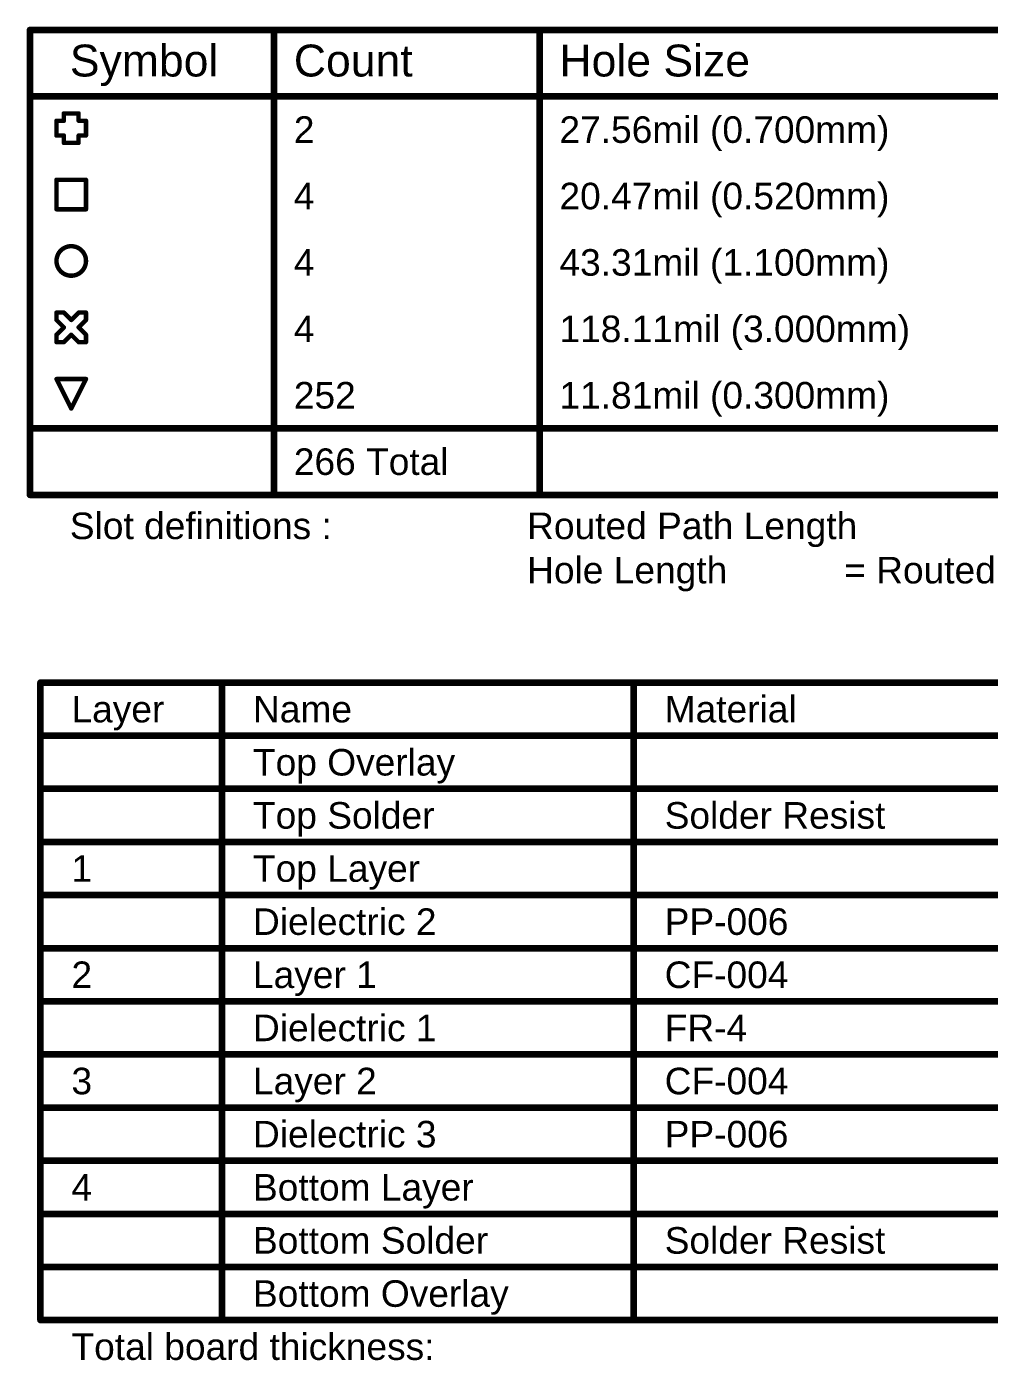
# Model space of a CAD drawing. Header units: inches. Extents: x -6 to 385, y -2 to 98.
# Drawn here: x 116.6 to 171.8, y 21.6 to 98.1 of the extents above; entities that cross this region are included whole.
import ezdxf

# ---------------------------------------------------------------- set-up
doc = ezdxf.new("R2010")
doc.units = ezdxf.units.IN
doc.layers.add('Dimensions', color=6, linetype='Continuous')
doc.layers.add('Drill Drawing', color=1, linetype='Continuous')
doc.styles.add('Arial', font='', dxfattribs={"height": 0.2})
doc.styles.get('Arial').set_extended_font_data('Arial')

msp = doc.modelspace()

# ---------------------------------------------------------------- linework, layer by layer
at = {"layer": 'Dimensions'}
for points in [[(117.378, 60.452, 0.381, 0.381, 0), (232.664, 60.452, 0.381, 0.381, 0)], [(117.378, 23.876, 0.381, 0.381, 0), (117.378, 60.452, 0.381, 0.381, 0)], [(127.79, 23.876, 0.381, 0.381, 0), (127.79, 60.452, 0.381, 0.381, 0)], [(151.406, 23.876, 0.381, 0.381, 0), (151.406, 60.452, 0.381, 0.381, 0)], [(117.378, 57.404, 0.381, 0.381, 0), (232.664, 57.404, 0.381, 0.381, 0)], [(117.378, 54.356, 0.381, 0.381, 0), (127.79, 54.356, 0.381, 0.381, 0)], [(127.79, 54.356, 0.381, 0.381, 0), (151.406, 54.356, 0.381, 0.381, 0)], [(151.406, 54.356, 0.381, 0.381, 0), (173.244, 54.356, 0.381, 0.381, 0)], [(117.378, 51.308, 0.381, 0.381, 0), (127.79, 51.308, 0.381, 0.381, 0)], [(127.79, 51.308, 0.381, 0.381, 0), (151.406, 51.308, 0.381, 0.381, 0)], [(151.406, 51.308, 0.381, 0.381, 0), (173.244, 51.308, 0.381, 0.381, 0)], [(117.378, 48.26, 0.381, 0.381, 0), (127.79, 48.26, 0.381, 0.381, 0)], [(127.79, 48.26, 0.381, 0.381, 0), (151.406, 48.26, 0.381, 0.381, 0)], [(151.406, 48.26, 0.381, 0.381, 0), (173.244, 48.26, 0.381, 0.381, 0)], [(117.378, 45.212, 0.381, 0.381, 0), (127.79, 45.212, 0.381, 0.381, 0)], [(127.79, 45.212, 0.381, 0.381, 0), (151.406, 45.212, 0.381, 0.381, 0)], [(151.406, 45.212, 0.381, 0.381, 0), (173.244, 45.212, 0.381, 0.381, 0)], [(117.378, 42.164, 0.381, 0.381, 0), (127.79, 42.164, 0.381, 0.381, 0)], [(127.79, 42.164, 0.381, 0.381, 0), (151.406, 42.164, 0.381, 0.381, 0)], [(151.406, 42.164, 0.381, 0.381, 0), (173.244, 42.164, 0.381, 0.381, 0)], [(117.378, 39.116, 0.381, 0.381, 0), (127.79, 39.116, 0.381, 0.381, 0)], [(127.79, 39.116, 0.381, 0.381, 0), (151.406, 39.116, 0.381, 0.381, 0)], [(151.406, 39.116, 0.381, 0.381, 0), (173.244, 39.116, 0.381, 0.381, 0)], [(117.378, 36.068, 0.381, 0.381, 0), (127.79, 36.068, 0.381, 0.381, 0)], [(127.79, 36.068, 0.381, 0.381, 0), (151.406, 36.068, 0.381, 0.381, 0)], [(151.406, 36.068, 0.381, 0.381, 0), (173.244, 36.068, 0.381, 0.381, 0)], [(117.378, 33.02, 0.381, 0.381, 0), (127.79, 33.02, 0.381, 0.381, 0)], [(127.79, 33.02, 0.381, 0.381, 0), (151.406, 33.02, 0.381, 0.381, 0)], [(151.406, 33.02, 0.381, 0.381, 0), (173.244, 33.02, 0.381, 0.381, 0)], [(117.378, 29.972, 0.381, 0.381, 0), (127.79, 29.972, 0.381, 0.381, 0)], [(127.79, 29.972, 0.381, 0.381, 0), (151.406, 29.972, 0.381, 0.381, 0)], [(151.406, 29.972, 0.381, 0.381, 0), (173.244, 29.972, 0.381, 0.381, 0)], [(117.378, 26.924, 0.381, 0.381, 0), (127.79, 26.924, 0.381, 0.381, 0)], [(127.79, 26.924, 0.381, 0.381, 0), (151.406, 26.924, 0.381, 0.381, 0)], [(151.406, 26.924, 0.381, 0.381, 0), (173.244, 26.924, 0.381, 0.381, 0)], [(117.378, 23.876, 0.381, 0.381, 0), (127.79, 23.876, 0.381, 0.381, 0)], [(127.79, 23.876, 0.381, 0.381, 0), (151.406, 23.876, 0.381, 0.381, 0)], [(151.406, 23.876, 0.381, 0.381, 0), (173.244, 23.876, 0.381, 0.381, 0)]]:
    msp.add_lwpolyline(points, format="xyseb", dxfattribs=at)
for points in [[(117.283, 60.452, 0.191, 0.191, 1), (117.474, 60.452, 0.191, 0.191, 1)], [(117.283, 60.452, 0.191, 0.191, 1), (117.474, 60.452, 0.191, 0.191, 1)], [(127.695, 60.452, 0.191, 0.191, 1), (127.885, 60.452, 0.191, 0.191, 1)], [(151.31, 60.452, 0.191, 0.191, 1), (151.501, 60.452, 0.191, 0.191, 1)], [(117.283, 57.404, 0.191, 0.191, 1), (117.474, 57.404, 0.191, 0.191, 1)], [(117.283, 54.356, 0.191, 0.191, 1), (117.474, 54.356, 0.191, 0.191, 1)], [(127.695, 54.356, 0.191, 0.191, 1), (127.885, 54.356, 0.191, 0.191, 1)], [(127.695, 54.356, 0.191, 0.191, 1), (127.885, 54.356, 0.191, 0.191, 1)], [(151.31, 54.356, 0.191, 0.191, 1), (151.501, 54.356, 0.191, 0.191, 1)], [(151.31, 54.356, 0.191, 0.191, 1), (151.501, 54.356, 0.191, 0.191, 1)], [(117.283, 51.308, 0.191, 0.191, 1), (117.474, 51.308, 0.191, 0.191, 1)], [(127.695, 51.308, 0.191, 0.191, 1), (127.885, 51.308, 0.191, 0.191, 1)], [(127.695, 51.308, 0.191, 0.191, 1), (127.885, 51.308, 0.191, 0.191, 1)], [(151.31, 51.308, 0.191, 0.191, 1), (151.501, 51.308, 0.191, 0.191, 1)], [(151.31, 51.308, 0.191, 0.191, 1), (151.501, 51.308, 0.191, 0.191, 1)], [(117.283, 48.26, 0.191, 0.191, 1), (117.474, 48.26, 0.191, 0.191, 1)], [(127.695, 48.26, 0.191, 0.191, 1), (127.885, 48.26, 0.191, 0.191, 1)], [(127.695, 48.26, 0.191, 0.191, 1), (127.885, 48.26, 0.191, 0.191, 1)], [(151.31, 48.26, 0.191, 0.191, 1), (151.501, 48.26, 0.191, 0.191, 1)], [(151.31, 48.26, 0.191, 0.191, 1), (151.501, 48.26, 0.191, 0.191, 1)], [(117.283, 45.212, 0.191, 0.191, 1), (117.474, 45.212, 0.191, 0.191, 1)], [(127.695, 45.212, 0.191, 0.191, 1), (127.885, 45.212, 0.191, 0.191, 1)], [(127.695, 45.212, 0.191, 0.191, 1), (127.885, 45.212, 0.191, 0.191, 1)], [(151.31, 45.212, 0.191, 0.191, 1), (151.501, 45.212, 0.191, 0.191, 1)], [(151.31, 45.212, 0.191, 0.191, 1), (151.501, 45.212, 0.191, 0.191, 1)], [(117.283, 42.164, 0.191, 0.191, 1), (117.474, 42.164, 0.191, 0.191, 1)], [(127.695, 42.164, 0.191, 0.191, 1), (127.885, 42.164, 0.191, 0.191, 1)], [(127.695, 42.164, 0.191, 0.191, 1), (127.885, 42.164, 0.191, 0.191, 1)], [(151.31, 42.164, 0.191, 0.191, 1), (151.501, 42.164, 0.191, 0.191, 1)], [(151.31, 42.164, 0.191, 0.191, 1), (151.501, 42.164, 0.191, 0.191, 1)], [(117.283, 39.116, 0.191, 0.191, 1), (117.474, 39.116, 0.191, 0.191, 1)], [(127.695, 39.116, 0.191, 0.191, 1), (127.885, 39.116, 0.191, 0.191, 1)], [(127.695, 39.116, 0.191, 0.191, 1), (127.885, 39.116, 0.191, 0.191, 1)], [(151.31, 39.116, 0.191, 0.191, 1), (151.501, 39.116, 0.191, 0.191, 1)], [(151.31, 39.116, 0.191, 0.191, 1), (151.501, 39.116, 0.191, 0.191, 1)], [(117.283, 36.068, 0.191, 0.191, 1), (117.474, 36.068, 0.191, 0.191, 1)], [(127.695, 36.068, 0.191, 0.191, 1), (127.885, 36.068, 0.191, 0.191, 1)], [(127.695, 36.068, 0.191, 0.191, 1), (127.885, 36.068, 0.191, 0.191, 1)], [(151.31, 36.068, 0.191, 0.191, 1), (151.501, 36.068, 0.191, 0.191, 1)], [(151.31, 36.068, 0.191, 0.191, 1), (151.501, 36.068, 0.191, 0.191, 1)], [(117.283, 33.02, 0.191, 0.191, 1), (117.474, 33.02, 0.191, 0.191, 1)], [(127.695, 33.02, 0.191, 0.191, 1), (127.885, 33.02, 0.191, 0.191, 1)], [(127.695, 33.02, 0.191, 0.191, 1), (127.885, 33.02, 0.191, 0.191, 1)], [(151.31, 33.02, 0.191, 0.191, 1), (151.501, 33.02, 0.191, 0.191, 1)], [(151.31, 33.02, 0.191, 0.191, 1), (151.501, 33.02, 0.191, 0.191, 1)], [(117.283, 29.972, 0.191, 0.191, 1), (117.474, 29.972, 0.191, 0.191, 1)], [(127.695, 29.972, 0.191, 0.191, 1), (127.885, 29.972, 0.191, 0.191, 1)], [(127.695, 29.972, 0.191, 0.191, 1), (127.885, 29.972, 0.191, 0.191, 1)], [(151.31, 29.972, 0.191, 0.191, 1), (151.501, 29.972, 0.191, 0.191, 1)], [(151.31, 29.972, 0.191, 0.191, 1), (151.501, 29.972, 0.191, 0.191, 1)], [(117.283, 26.924, 0.191, 0.191, 1), (117.474, 26.924, 0.191, 0.191, 1)], [(127.695, 26.924, 0.191, 0.191, 1), (127.885, 26.924, 0.191, 0.191, 1)], [(127.695, 26.924, 0.191, 0.191, 1), (127.885, 26.924, 0.191, 0.191, 1)], [(151.31, 26.924, 0.191, 0.191, 1), (151.501, 26.924, 0.191, 0.191, 1)], [(151.31, 26.924, 0.191, 0.191, 1), (151.501, 26.924, 0.191, 0.191, 1)], [(117.283, 23.876, 0.191, 0.191, 1), (117.474, 23.876, 0.191, 0.191, 1)], [(117.283, 23.876, 0.191, 0.191, 1), (117.474, 23.876, 0.191, 0.191, 1)], [(127.695, 23.876, 0.191, 0.191, 1), (127.885, 23.876, 0.191, 0.191, 1)], [(127.695, 23.876, 0.191, 0.191, 1), (127.885, 23.876, 0.191, 0.191, 1)], [(127.695, 23.876, 0.191, 0.191, 1), (127.885, 23.876, 0.191, 0.191, 1)], [(151.31, 23.876, 0.191, 0.191, 1), (151.501, 23.876, 0.191, 0.191, 1)], [(151.31, 23.876, 0.191, 0.191, 1), (151.501, 23.876, 0.191, 0.191, 1)], [(151.31, 23.876, 0.191, 0.191, 1), (151.501, 23.876, 0.191, 0.191, 1)]]:
    msp.add_lwpolyline(points, format="xyseb", close=True, dxfattribs=at)
at = {"layer": 'Drill Drawing'}
for points in [[(116.776, 97.89, 0.381, 0.381, 0), (385.028, 97.89, 0.381, 0.381, 0)], [(116.776, 71.22, 0.381, 0.381, 0), (116.776, 97.89, 0.381, 0.381, 0)], [(130.769, 71.22, 0.381, 0.381, 0), (130.769, 97.89, 0.381, 0.381, 0)], [(146.005, 71.22, 0.381, 0.381, 0), (146.005, 97.89, 0.381, 0.381, 0)], [(116.776, 94.08, 0.381, 0.381, 0), (385.028, 94.08, 0.381, 0.381, 0)], [(118.295, 91.836, 0.254, 0.254, 0), (118.295, 92.683, 0.254, 0.254, 0)], [(118.295, 92.683, 0.254, 0.254, 0), (118.719, 92.683, 0.254, 0.254, 0)], [(118.719, 92.683, 0.254, 0.254, 0), (118.719, 93.106, 0.254, 0.254, 0)], [(118.719, 93.106, 0.254, 0.254, 0), (119.565, 93.106, 0.254, 0.254, 0)], [(119.565, 92.683, 0.254, 0.254, 0), (119.565, 93.106, 0.254, 0.254, 0)], [(119.565, 92.683, 0.254, 0.254, 0), (119.989, 92.683, 0.254, 0.254, 0)], [(119.989, 91.836, 0.254, 0.254, 0), (119.989, 92.683, 0.254, 0.254, 0)], [(118.295, 91.836, 0.254, 0.254, 0), (118.719, 91.836, 0.254, 0.254, 0)], [(118.719, 91.413, 0.254, 0.254, 0), (118.719, 91.836, 0.254, 0.254, 0)], [(119.565, 91.836, 0.254, 0.254, 0), (119.989, 91.836, 0.254, 0.254, 0)], [(119.565, 91.413, 0.254, 0.254, 0), (119.565, 91.836, 0.254, 0.254, 0)], [(118.719, 91.413, 0.254, 0.254, 0), (119.565, 91.413, 0.254, 0.254, 0)], [(118.295, 89.296, 0.254, 0.254, 0), (119.989, 89.296, 0.254, 0.254, 0)], [(118.295, 87.603, 0.254, 0.254, 0), (118.295, 89.296, 0.254, 0.254, 0)], [(119.989, 87.603, 0.254, 0.254, 0), (119.989, 89.296, 0.254, 0.254, 0)], [(118.295, 87.603, 0.254, 0.254, 0), (119.989, 87.603, 0.254, 0.254, 0)], [(118.295, 81.253, 0.254, 0.254, 0), (118.295, 81.676, 0.254, 0.254, 0)], [(118.295, 81.676, 0.254, 0.254, 0), (118.719, 81.676, 0.254, 0.254, 0)], [(118.295, 81.253, 0.254, 0.254, 0), (118.719, 80.83, 0.254, 0.254, 0)], [(118.719, 81.676, 0.254, 0.254, 0), (119.142, 81.253, 0.254, 0.254, 0)], [(119.142, 81.253, 0.254, 0.254, 0), (119.565, 81.676, 0.254, 0.254, 0)], [(119.565, 81.676, 0.254, 0.254, 0), (119.989, 81.676, 0.254, 0.254, 0)], [(119.565, 80.83, 0.254, 0.254, 0), (119.989, 81.253, 0.254, 0.254, 0)], [(119.989, 81.253, 0.254, 0.254, 0), (119.989, 81.676, 0.254, 0.254, 0)], [(118.295, 80.406, 0.254, 0.254, 0), (118.719, 80.83, 0.254, 0.254, 0)], [(118.295, 79.983, 0.254, 0.254, 0), (118.295, 80.406, 0.254, 0.254, 0)], [(118.719, 79.983, 0.254, 0.254, 0), (119.142, 80.406, 0.254, 0.254, 0)], [(119.142, 80.406, 0.254, 0.254, 0), (119.565, 79.983, 0.254, 0.254, 0)], [(119.565, 80.83, 0.254, 0.254, 0), (119.989, 80.406, 0.254, 0.254, 0)], [(119.989, 79.983, 0.254, 0.254, 0), (119.989, 80.406, 0.254, 0.254, 0)], [(118.295, 79.983, 0.254, 0.254, 0), (118.719, 79.983, 0.254, 0.254, 0)], [(119.565, 79.983, 0.254, 0.254, 0), (119.989, 79.983, 0.254, 0.254, 0)], [(118.295, 77.866, 0.254, 0.254, 0), (119.989, 77.866, 0.254, 0.254, 0)], [(118.295, 77.866, 0.254, 0.254, 0), (119.142, 76.173, 0.254, 0.254, 0)], [(119.142, 76.173, 0.254, 0.254, 0), (119.989, 77.866, 0.254, 0.254, 0)], [(116.776, 75.03, 0.381, 0.381, 0), (385.028, 75.03, 0.381, 0.381, 0)], [(116.776, 71.22, 0.381, 0.381, 0), (385.028, 71.22, 0.381, 0.381, 0)]]:
    msp.add_lwpolyline(points, format="xyseb", dxfattribs=at)
for points in [[(116.681, 97.89, 0.191, 0.191, 1), (116.872, 97.89, 0.191, 0.191, 1)], [(116.681, 97.89, 0.191, 0.191, 1), (116.872, 97.89, 0.191, 0.191, 1)], [(130.673, 97.89, 0.191, 0.191, 1), (130.864, 97.89, 0.191, 0.191, 1)], [(145.909, 97.89, 0.191, 0.191, 1), (146.1, 97.89, 0.191, 0.191, 1)], [(116.681, 94.08, 0.191, 0.191, 1), (116.872, 94.08, 0.191, 0.191, 1)], [(118.232, 92.683, 0.127, 0.127, 1), (118.359, 92.683, 0.127, 0.127, 1)], [(118.232, 92.683, 0.127, 0.127, 1), (118.359, 92.683, 0.127, 0.127, 1)], [(118.655, 93.106, 0.127, 0.127, 1), (118.782, 93.106, 0.127, 0.127, 1)], [(118.655, 93.106, 0.127, 0.127, 1), (118.782, 93.106, 0.127, 0.127, 1)], [(118.655, 92.683, 0.127, 0.127, 1), (118.782, 92.683, 0.127, 0.127, 1)], [(118.655, 92.683, 0.127, 0.127, 1), (118.782, 92.683, 0.127, 0.127, 1)], [(119.502, 93.106, 0.127, 0.127, 1), (119.629, 93.106, 0.127, 0.127, 1)], [(119.502, 93.106, 0.127, 0.127, 1), (119.629, 93.106, 0.127, 0.127, 1)], [(119.502, 92.683, 0.127, 0.127, 1), (119.629, 92.683, 0.127, 0.127, 1)], [(119.502, 92.683, 0.127, 0.127, 1), (119.629, 92.683, 0.127, 0.127, 1)], [(119.925, 92.683, 0.127, 0.127, 1), (120.052, 92.683, 0.127, 0.127, 1)], [(119.925, 92.683, 0.127, 0.127, 1), (120.052, 92.683, 0.127, 0.127, 1)], [(118.232, 91.836, 0.127, 0.127, 1), (118.359, 91.836, 0.127, 0.127, 1)], [(118.232, 91.836, 0.127, 0.127, 1), (118.359, 91.836, 0.127, 0.127, 1)], [(118.655, 91.836, 0.127, 0.127, 1), (118.782, 91.836, 0.127, 0.127, 1)], [(118.655, 91.836, 0.127, 0.127, 1), (118.782, 91.836, 0.127, 0.127, 1)], [(119.502, 91.836, 0.127, 0.127, 1), (119.629, 91.836, 0.127, 0.127, 1)], [(119.502, 91.836, 0.127, 0.127, 1), (119.629, 91.836, 0.127, 0.127, 1)], [(119.925, 91.836, 0.127, 0.127, 1), (120.052, 91.836, 0.127, 0.127, 1)], [(119.925, 91.836, 0.127, 0.127, 1), (120.052, 91.836, 0.127, 0.127, 1)], [(118.655, 91.413, 0.127, 0.127, 1), (118.782, 91.413, 0.127, 0.127, 1)], [(118.655, 91.413, 0.127, 0.127, 1), (118.782, 91.413, 0.127, 0.127, 1)], [(119.502, 91.413, 0.127, 0.127, 1), (119.629, 91.413, 0.127, 0.127, 1)], [(119.502, 91.413, 0.127, 0.127, 1), (119.629, 91.413, 0.127, 0.127, 1)], [(118.232, 89.296, 0.127, 0.127, 1), (118.359, 89.296, 0.127, 0.127, 1)], [(118.232, 89.296, 0.127, 0.127, 1), (118.359, 89.296, 0.127, 0.127, 1)], [(119.925, 89.296, 0.127, 0.127, 1), (120.052, 89.296, 0.127, 0.127, 1)], [(119.925, 89.296, 0.127, 0.127, 1), (120.052, 89.296, 0.127, 0.127, 1)], [(118.232, 87.603, 0.127, 0.127, 1), (118.359, 87.603, 0.127, 0.127, 1)], [(118.232, 87.603, 0.127, 0.127, 1), (118.359, 87.603, 0.127, 0.127, 1)], [(119.925, 87.603, 0.127, 0.127, 1), (120.052, 87.603, 0.127, 0.127, 1)], [(119.925, 87.603, 0.127, 0.127, 1), (120.052, 87.603, 0.127, 0.127, 1)], [(119.989, 84.64, 0.254, 0.254, 1), (118.295, 84.64, 0.254, 0.254, 1)], [(118.232, 84.64, 0.127, 0.127, 1), (118.359, 84.64, 0.127, 0.127, 1)], [(119.925, 84.64, 0.127, 0.127, 1), (120.052, 84.64, 0.127, 0.127, 1)], [(118.232, 81.676, 0.127, 0.127, 1), (118.359, 81.676, 0.127, 0.127, 1)], [(118.232, 81.676, 0.127, 0.127, 1), (118.359, 81.676, 0.127, 0.127, 1)], [(118.232, 81.253, 0.127, 0.127, 1), (118.359, 81.253, 0.127, 0.127, 1)], [(118.232, 81.253, 0.127, 0.127, 1), (118.359, 81.253, 0.127, 0.127, 1)], [(118.655, 81.676, 0.127, 0.127, 1), (118.782, 81.676, 0.127, 0.127, 1)], [(118.655, 81.676, 0.127, 0.127, 1), (118.782, 81.676, 0.127, 0.127, 1)], [(119.078, 81.253, 0.127, 0.127, 1), (119.205, 81.253, 0.127, 0.127, 1)], [(119.078, 81.253, 0.127, 0.127, 1), (119.205, 81.253, 0.127, 0.127, 1)], [(119.502, 81.676, 0.127, 0.127, 1), (119.629, 81.676, 0.127, 0.127, 1)], [(119.502, 81.676, 0.127, 0.127, 1), (119.629, 81.676, 0.127, 0.127, 1)], [(119.925, 81.676, 0.127, 0.127, 1), (120.052, 81.676, 0.127, 0.127, 1)], [(119.925, 81.676, 0.127, 0.127, 1), (120.052, 81.676, 0.127, 0.127, 1)], [(119.925, 81.253, 0.127, 0.127, 1), (120.052, 81.253, 0.127, 0.127, 1)], [(119.925, 81.253, 0.127, 0.127, 1), (120.052, 81.253, 0.127, 0.127, 1)], [(118.232, 80.406, 0.127, 0.127, 1), (118.359, 80.406, 0.127, 0.127, 1)], [(118.232, 80.406, 0.127, 0.127, 1), (118.359, 80.406, 0.127, 0.127, 1)], [(118.655, 80.83, 0.127, 0.127, 1), (118.782, 80.83, 0.127, 0.127, 1)], [(118.655, 80.83, 0.127, 0.127, 1), (118.782, 80.83, 0.127, 0.127, 1)], [(119.078, 80.406, 0.127, 0.127, 1), (119.205, 80.406, 0.127, 0.127, 1)], [(119.078, 80.406, 0.127, 0.127, 1), (119.205, 80.406, 0.127, 0.127, 1)], [(119.502, 80.83, 0.127, 0.127, 1), (119.629, 80.83, 0.127, 0.127, 1)], [(119.502, 80.83, 0.127, 0.127, 1), (119.629, 80.83, 0.127, 0.127, 1)], [(119.925, 80.406, 0.127, 0.127, 1), (120.052, 80.406, 0.127, 0.127, 1)], [(119.925, 80.406, 0.127, 0.127, 1), (120.052, 80.406, 0.127, 0.127, 1)], [(118.232, 79.983, 0.127, 0.127, 1), (118.359, 79.983, 0.127, 0.127, 1)], [(118.232, 79.983, 0.127, 0.127, 1), (118.359, 79.983, 0.127, 0.127, 1)], [(118.655, 79.983, 0.127, 0.127, 1), (118.782, 79.983, 0.127, 0.127, 1)], [(118.655, 79.983, 0.127, 0.127, 1), (118.782, 79.983, 0.127, 0.127, 1)], [(119.502, 79.983, 0.127, 0.127, 1), (119.629, 79.983, 0.127, 0.127, 1)], [(119.502, 79.983, 0.127, 0.127, 1), (119.629, 79.983, 0.127, 0.127, 1)], [(119.925, 79.983, 0.127, 0.127, 1), (120.052, 79.983, 0.127, 0.127, 1)], [(119.925, 79.983, 0.127, 0.127, 1), (120.052, 79.983, 0.127, 0.127, 1)], [(118.232, 77.866, 0.127, 0.127, 1), (118.359, 77.866, 0.127, 0.127, 1)], [(118.232, 77.866, 0.127, 0.127, 1), (118.359, 77.866, 0.127, 0.127, 1)], [(119.925, 77.866, 0.127, 0.127, 1), (120.052, 77.866, 0.127, 0.127, 1)], [(119.925, 77.866, 0.127, 0.127, 1), (120.052, 77.866, 0.127, 0.127, 1)], [(119.078, 76.173, 0.127, 0.127, 1), (119.205, 76.173, 0.127, 0.127, 1)], [(119.078, 76.173, 0.127, 0.127, 1), (119.205, 76.173, 0.127, 0.127, 1)], [(116.681, 75.03, 0.191, 0.191, 1), (116.872, 75.03, 0.191, 0.191, 1)], [(116.681, 71.22, 0.191, 0.191, 1), (116.872, 71.22, 0.191, 0.191, 1)], [(116.681, 71.22, 0.191, 0.191, 1), (116.872, 71.22, 0.191, 0.191, 1)], [(130.673, 71.22, 0.191, 0.191, 1), (130.864, 71.22, 0.191, 0.191, 1)], [(145.909, 71.22, 0.191, 0.191, 1), (146.1, 71.22, 0.191, 0.191, 1)]]:
    msp.add_lwpolyline(points, format="xyseb", close=True, dxfattribs=at)

# ---------------------------------------------------------------- texts
at = {"layer": 'Dimensions', "style": 'Arial'}
for s, p in [('Layer', (119.156, 58.166)), ('Name', (129.568, 58.166)), ('Material', (153.184, 58.166)), ('Top Overlay', (129.568, 55.118)), ('Top Solder', (129.568, 52.07)), ('Solder Resist', (153.184, 52.07)), ('1', (119.156, 49.022)), ('Top Layer', (129.568, 49.022)), ('Dielectric 2', (129.568, 45.974)), ('PP-006', (153.184, 45.974)), ('2', (119.156, 42.926)), ('Layer 1', (129.568, 42.926)), ('CF-004', (153.184, 42.926)), ('Dielectric 1', (129.568, 39.878)), ('FR-4', (153.184, 39.878)), ('3', (119.156, 36.83)), ('Layer 2', (129.568, 36.83)), ('CF-004', (153.184, 36.83)), ('Dielectric 3', (129.568, 33.782)), ('PP-006', (153.184, 33.782)), ('4', (119.156, 30.734)), ('Bottom Layer', (129.568, 30.734)), ('Bottom Solder', (129.568, 27.686)), ('Solder Resist', (153.184, 27.686)), ('Bottom Overlay', (129.568, 24.638)), ('Total board thickness:', (119.156, 21.59))]:
    msp.add_text(s, height=1.524, dxfattribs=at).set_placement(p)
at = {"layer": 'Drill Drawing', "style": 'Arial'}
for s, height, p in [('Symbol', 1.8288, (119.062, 95.223)), ('Count', 1.8288, (131.912, 95.223)), ('Hole Size', 1.8288, (147.148, 95.223)), ('2', 1.524, (131.912, 91.413)), ('27.56mil (0.700mm)', 1.524, (147.148, 91.413)), ('4', 1.524, (131.912, 87.603)), ('20.47mil (0.520mm)', 1.524, (147.148, 87.603)), ('4', 1.524, (131.912, 83.793)), ('43.31mil (1.100mm)', 1.524, (147.148, 83.793)), ('4', 1.524, (131.912, 79.983)), ('118.11mil (3.000mm)', 1.524, (147.148, 79.983)), ('252', 1.524, (131.912, 76.173)), ('11.81mil (0.300mm)', 1.524, (147.148, 76.173)), ('266 Total', 1.524, (131.912, 72.363)), ('Slot definitions :', 1.524, (119.062, 68.681)), ('Routed Path Length', 1.524, (145.293, 68.681)), ('Hole Length', 1.524, (145.293, 66.141)), (' = Routed Path Length + Tool Size = Slot length as defined in the PCB layout', 1.524, (162.89, 66.141))]:
    msp.add_text(s, height=height, dxfattribs=at).set_placement(p)

doc.saveas('drawing.dxf')
